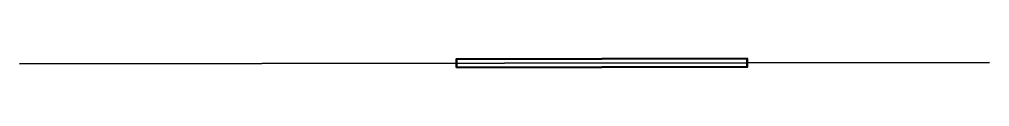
# Model space of a CAD drawing. Header units: millimetres. Extents: x 971 to 24321, y 1235 to 1491.
import ezdxf

# ---------------------------------------------------------------- set-up
doc = ezdxf.new("R2010")
doc.units = ezdxf.units.MM
doc.linetypes.add('CONTINOUS', pattern=[0])
doc.layers.add('_ПР_НО', color=10, linetype='Continuous', lineweight=30)
doc.layers.add('ЭО_Воздушная линия', color=10, linetype='Continuous', lineweight=35)
doc.styles.add('ПБГС', font='simplex.shx', dxfattribs={"width": 0.8, "oblique": 15})

# ---------------------------------------------------------------- blocks, each defined once
blk = doc.blocks.new('*U2')
at = {"color": 0, "linetype": 'ByBlock', "lineweight": -2}
blk.add_lwpolyline([(0, -0.1), (7, -0.067), (6.999, 0.133), (0, 0.1)], close=True, dxfattribs=at)
at = {"style": 'ПБГС', "oblique": 15, "width": 0.8, "flags": 1}
blk.add_attdef('N_CROSSING', (0, -6.824), '', height=2.5, dxfattribs=at)

msp = doc.modelspace()

# ---------------------------------------------------------------- linework, layer by layer
at = {"layer": 'ЭО_Воздушная линия'}
msp.add_line((24321, 1378), (971, 1341), dxfattribs=at)

# ---------------------------------------------------------------- block references
at = {"layer": '_ПР_НО', "color": 5, "linetype": 'CONTINOUS', "lineweight": 50, "xscale": 1000.000000000001, "yscale": 1000.000000000001, "zscale": 1000.000000000001, "rotation": 359.817495342157}
msp.add_blockref('*U2', (11489, 1358), dxfattribs=at)

doc.saveas('drawing.dxf')
